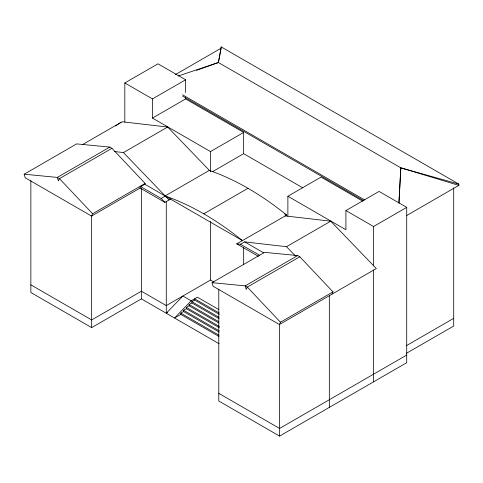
<?xml version="1.0" encoding="UTF-8"?>
<svg xmlns="http://www.w3.org/2000/svg" width="483" height="483" viewBox="0 0 483 483"><rect width="100%" height="100%" fill="white"/><g stroke="black" fill="none" stroke-linecap="round" stroke-linejoin="round"><path stroke-width="0.72" d="M398.958 203.192L400.812 167.836L218.407 62.53L178.064 76.06M398.928 202.836L400.812 167.836L458.85 184.114L458.85 185.387L406.457 215.641M196.466 70.373L218.407 62.53L221.172 46.893L458.85 184.114M218.407 62.53L221.033 48.886M91.541 216.07L92.603 213.734L145.117 183.419L111.947 148.317L109.822 147.092L76.658 143.898L24.15 174.212L25.213 177.774L91.541 216.07L140.1 188.032M144.677 184.379L145.117 183.419M279.409 324.534L280.472 322.203L332.986 291.883L299.822 256.781L297.691 255.555L264.527 252.361L212.019 282.682L213.081 286.238L279.409 324.534L331.918 294.219L332.986 291.883M258.387 256.328L236.748 243.837L286.679 215.104A276.324 159.541 60 0 0 209.296 170.427L165.077 195.953A276.324 159.541 60 0 1 242.46 240.631L144.87 184.271L140.722 186.661L139.78 187.851L164.896 202.353L170.988 198.833M166.273 201.363L166.273 313.244L182.858 296.013L191.147 300.8L197.396 297.19L218.745 309.518M191.147 300.8L174.568 318.031L180.817 314.427L218.98 336.458M115.528 125.985L121.142 122.302M124.819 122.09L124.819 82.961L157.983 63.81L185.623 79.767L185.623 92.416M175.251 74.684L221.172 48.167L221.172 46.893M124.819 82.961L152.459 98.918L185.623 79.767M82.696 144.495L122.054 121.77L167.655 127.035L209.447 170.469M152.459 98.918L152.459 118.069L185.623 98.924L243.661 132.433L243.661 153.685L302.835 187.851M109.822 147.092L57.314 177.406L24.15 174.212M111.947 148.317L59.439 178.632L58.377 180.962L57.314 177.406L59.439 178.632L92.603 213.734M114.465 151.529L123.437 152.568L167.655 127.035M152.459 118.069L210.497 151.577L243.661 132.433M140.722 186.661L161.141 198.447L165.283 196.056M212.448 171.706L243.661 153.685M203.766 213.824L247.984 188.298M287.88 216.233L287.88 196.255L321.044 177.11L362.775 201.206M30.858 180.618L30.858 292.505L91.655 327.607L141.404 298.886L219.197 343.799M236.748 243.837L240.504 244.271L244.652 241.874L286.497 246.71L330.716 221.178L376.317 268.566L332.099 294.099M213.746 281.933L210.497 280.055L166.273 305.588L141.404 291.225L91.655 319.945L30.858 284.843M166.273 313.244L167.553 312.513M287.88 196.255L345.913 229.763L345.913 210.57L379.083 191.425L406.716 207.376L406.716 362.709L279.585 436.107L218.787 401.005L218.787 289.118M219.041 318.623L191.872 302.938L191.872 301.658L194.637 300.064L219.216 314.258M218.859 322.988L189.107 305.811L189.107 304.531L191.872 302.938M219.33 327.728L186.341 308.679L186.341 307.405L189.107 305.811M219.155 332.093L183.582 311.553L183.582 310.279L186.341 308.679M180.817 314.427L180.817 313.147L183.582 311.553M297.691 255.555L245.183 285.87L212.019 282.682M299.822 256.781L247.308 287.095L246.245 289.432L245.183 285.87L247.308 287.095L280.472 322.203M345.913 210.57L373.552 226.527L406.716 207.376M406.227 345.762L453.7 318.351M406.227 353.417L453.7 326.013L453.7 187.857M406.716 355.053L279.585 428.451L218.787 393.343M285.115 215.913L330.716 221.178M400.812 167.836L458.85 185.387M182.574 94.813L364.75 199.992M182.574 96.087L363.439 200.511M209.296 170.427L210.594 171.175M284.728 213.975L286.679 215.104M244.652 241.874L263.682 252.863M240.504 244.271L259.534 255.253M219.216 312.978L194.637 298.79L194.637 300.064M191.872 301.658L219.041 317.343M189.107 304.531L218.859 321.708M186.341 307.405L219.33 326.448M183.582 310.279L219.155 330.813M180.817 313.147L218.98 335.184M286.497 246.71L295.391 255.948M123.437 152.568L169.038 199.956M161.141 198.447L164.896 202.353M373.552 226.527L373.552 265.698M373.552 269.973L373.552 381.86M329.334 295.499L329.334 407.386M279.585 324.22L279.585 436.107M243.661 247.537L243.661 264.781M210.497 151.577L210.497 171.556M210.497 221.57L210.497 280.055M185.623 97.5L185.623 98.924M141.404 188.503L141.404 298.886M91.655 215.72L91.655 327.607"/></g></svg>
